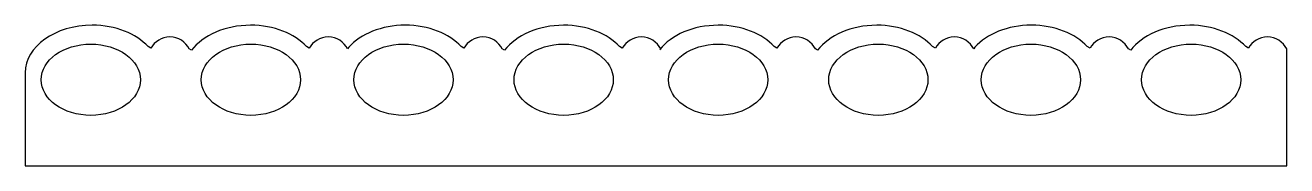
# Model space of a CAD drawing. Header units: centimetres. Extents: x -8.9 to 8.9, y -1 to 1.
import ezdxf

# ---------------------------------------------------------------- set-up
doc = ezdxf.new("R2010")
doc.units = ezdxf.units.CM
doc.header["$MEASUREMENT"] = 0
doc.layers.add('Camada 1', color=7, linetype='Continuous')

msp = doc.modelspace()

# ---------------------------------------------------------------- linework, layer by layer
at = {"layer": 'Camada 1'}
for points, knots in [([(8.85784, -0.98732), (8.85784, -0.98732), (-8.85787, -0.98732), (-8.85787, -0.98732), (-8.85787, -0.98732), (-8.85787, -0.98732), (-8.85787, 0.31877), (-8.85787, 0.31877), (-8.85787, 0.31877), (-8.85787, 0.688), (-8.4366, 0.98732), (-7.91693, 0.98732), (-7.91693, 0.98732), (-7.58845, 0.98732), (-7.29931, 0.86773), (-7.13101, 0.68649), (-7.13101, 0.68649), (-7.13101, 0.68649), (-7.09304, 0.66511), (-7.09304, 0.66511), (-7.09304, 0.66511), (-7.04113, 0.7588), (-6.94122, 0.82225), (-6.82653, 0.82225), (-6.82653, 0.82225), (-6.70731, 0.82225), (-6.60409, 0.75375), (-6.55411, 0.65392), (-6.55411, 0.65392), (-6.55411, 0.65392), (-6.52207, 0.63527), (-6.52207, 0.63527), (-6.52207, 0.63527), (-6.36324, 0.84487), (-6.05156, 0.98732), (-5.69305, 0.98732), (-5.69305, 0.98732), (-5.36457, 0.98732), (-5.07543, 0.86773), (-4.90713, 0.68649), (-4.90713, 0.68649), (-4.90713, 0.68649), (-4.86916, 0.66511), (-4.86916, 0.66511), (-4.86916, 0.66511), (-4.81725, 0.7588), (-4.71734, 0.82225), (-4.60265, 0.82225), (-4.60265, 0.82225), (-4.48343, 0.82225), (-4.38021, 0.75375), (-4.33026, 0.65392), (-4.33026, 0.65392), (-4.33026, 0.65392), (-4.31454, 0.67805), (-4.31454, 0.67805), (-4.31454, 0.67805), (-4.14744, 0.86402), (-3.85444, 0.98732), (-3.5209, 0.98732), (-3.5209, 0.98732), (-3.19242, 0.98732), (-2.90328, 0.86773), (-2.73498, 0.68649), (-2.73498, 0.68649), (-2.73498, 0.68649), (-2.69701, 0.66511), (-2.69701, 0.66511), (-2.69701, 0.66511), (-2.6451, 0.7588), (-2.54519, 0.82225), (-2.4305, 0.82225), (-2.4305, 0.82225), (-2.31128, 0.82225), (-2.20806, 0.75375), (-2.15811, 0.65392), (-2.15811, 0.65392), (-2.15811, 0.65392), (-2.12607, 0.63527), (-2.12607, 0.63527), (-2.12607, 0.63527), (-1.96719, 0.84487), (-1.65551, 0.98732), (-1.297, 0.98732), (-1.297, 0.98732), (-0.96855, 0.98732), (-0.67938, 0.86773), (-0.51108, 0.68649), (-0.51108, 0.68649), (-0.51108, 0.68649), (-0.47311, 0.66511), (-0.47311, 0.66511), (-0.47311, 0.66511), (-0.4212, 0.7588), (-0.32129, 0.82225), (-0.2066, 0.82225), (-0.2066, 0.82225), (-0.08738, 0.82225), (0.01584, 0.75375), (0.06582, 0.65392), (0.06582, 0.65392), (0.06582, 0.65392), (0.05325, 0.64453), (0.05325, 0.64453), (0.05325, 0.64453), (0.21417, 0.84905), (0.5219, 0.98732), (0.87515, 0.98732), (0.87515, 0.98732), (1.20358, 0.98732), (1.49279, 0.86773), (1.66107, 0.68649), (1.66107, 0.68649), (1.66107, 0.68649), (1.69906, 0.66511), (1.69906, 0.66511), (1.69906, 0.66511), (1.75097, 0.7588), (1.85085, 0.82225), (1.96552, 0.82225), (1.96552, 0.82225), (2.08477, 0.82225), (2.18793, 0.75375), (2.23794, 0.65392), (2.23794, 0.65392), (2.23794, 0.65392), (2.26998, 0.63527), (2.26998, 0.63527), (2.26998, 0.63527), (2.42886, 0.84487), (2.74054, 0.98732), (3.09903, 0.98732), (3.09903, 0.98732), (3.42746, 0.98732), (3.71667, 0.86773), (3.88495, 0.68649), (3.88495, 0.68649), (3.88495, 0.68649), (3.92294, 0.66511), (3.92294, 0.66511), (3.92294, 0.66511), (3.97488, 0.7588), (4.07476, 0.82225), (4.1894, 0.82225), (4.1894, 0.82225), (4.30865, 0.82225), (4.41184, 0.75375), (4.46184, 0.65392), (4.46184, 0.65392), (4.46184, 0.65392), (4.47756, 0.67805), (4.47756, 0.67805), (4.47756, 0.67805), (4.64467, 0.86402), (4.93764, 0.98732), (5.2712, 0.98732), (5.2712, 0.98732), (5.59963, 0.98732), (5.88884, 0.86773), (6.05712, 0.68649), (6.05712, 0.68649), (6.05712, 0.68649), (6.09511, 0.66511), (6.09511, 0.66511), (6.09511, 0.66511), (6.14702, 0.7588), (6.24693, 0.82225), (6.36157, 0.82225), (6.36157, 0.82225), (6.48082, 0.82225), (6.58398, 0.75375), (6.63401, 0.65392), (6.63401, 0.65392), (6.63401, 0.65392), (6.66602, 0.63527), (6.66602, 0.63527), (6.66602, 0.63527), (6.82489, 0.84487), (7.13659, 0.98732), (7.49505, 0.98732), (7.49505, 0.98732), (7.8235, 0.98732), (8.11269, 0.86773), (8.28097, 0.68649), (8.28097, 0.68649), (8.28097, 0.68649), (8.31896, 0.66511), (8.31896, 0.66511), (8.31896, 0.66511), (8.3709, 0.7588), (8.47078, 0.82225), (8.58542, 0.82225), (8.58542, 0.82225), (8.70467, 0.82225), (8.80786, 0.75375), (8.85786, 0.65392), (8.85786, 0.65392), (8.85786, 0.65392), (8.85786, -0.84428), (8.85786, -0.84428), (8.85786, -0.84428), (8.85786, -0.84428), (8.85784, -0.98732), (8.85784, -0.98732)], [0, 0, 0, 0, 0.01923077, 0.01923077, 0.01923077, 0.01923077, 0.03846154, 0.03846154, 0.03846154, 0.03846154, 0.05769231, 0.05769231, 0.05769231, 0.05769231, 0.07692308, 0.07692308, 0.07692308, 0.07692308, 0.09615385, 0.09615385, 0.09615385, 0.09615385, 0.11538462, 0.11538462, 0.11538462, 0.11538462, 0.13461538, 0.13461538, 0.13461538, 0.13461538, 0.15384615, 0.15384615, 0.15384615, 0.15384615, 0.17307692, 0.17307692, 0.17307692, 0.17307692, 0.19230769, 0.19230769, 0.19230769, 0.19230769, 0.21153846, 0.21153846, 0.21153846, 0.21153846, 0.23076923, 0.23076923, 0.23076923, 0.23076923, 0.25, 0.25, 0.25, 0.25, 0.26923077, 0.26923077, 0.26923077, 0.26923077, 0.28846154, 0.28846154, 0.28846154, 0.28846154, 0.30769231, 0.30769231, 0.30769231, 0.30769231, 0.32692308, 0.32692308, 0.32692308, 0.32692308, 0.34615385, 0.34615385, 0.34615385, 0.34615385, 0.36538462, 0.36538462, 0.36538462, 0.36538462, 0.38461538, 0.38461538, 0.38461538, 0.38461538, 0.40384615, 0.40384615, 0.40384615, 0.40384615, 0.42307692, 0.42307692, 0.42307692, 0.42307692, 0.44230769, 0.44230769, 0.44230769, 0.44230769, 0.46153846, 0.46153846, 0.46153846, 0.46153846, 0.48076923, 0.48076923, 0.48076923, 0.48076923, 0.5, 0.5, 0.5, 0.5, 0.51923077, 0.51923077, 0.51923077, 0.51923077, 0.53846154, 0.53846154, 0.53846154, 0.53846154, 0.55769231, 0.55769231, 0.55769231, 0.55769231, 0.57692308, 0.57692308, 0.57692308, 0.57692308, 0.59615385, 0.59615385, 0.59615385, 0.59615385, 0.61538462, 0.61538462, 0.61538462, 0.61538462, 0.63461538, 0.63461538, 0.63461538, 0.63461538, 0.65384615, 0.65384615, 0.65384615, 0.65384615, 0.67307692, 0.67307692, 0.67307692, 0.67307692, 0.69230769, 0.69230769, 0.69230769, 0.69230769, 0.71153846, 0.71153846, 0.71153846, 0.71153846, 0.73076923, 0.73076923, 0.73076923, 0.73076923, 0.75, 0.75, 0.75, 0.75, 0.76923077, 0.76923077, 0.76923077, 0.76923077, 0.78846154, 0.78846154, 0.78846154, 0.78846154, 0.80769231, 0.80769231, 0.80769231, 0.80769231, 0.82692308, 0.82692308, 0.82692308, 0.82692308, 0.84615385, 0.84615385, 0.84615385, 0.84615385, 0.86538462, 0.86538462, 0.86538462, 0.86538462, 0.88461538, 0.88461538, 0.88461538, 0.88461538, 0.90384615, 0.90384615, 0.90384615, 0.90384615, 0.92307692, 0.92307692, 0.92307692, 0.92307692, 0.94230769, 0.94230769, 0.94230769, 0.94230769, 0.96153846, 0.96153846, 0.96153846, 0.96153846, 1, 1, 1, 1]), ([(-7.93746, -0.27863), (-7.55241, -0.27863), (-7.24026, -0.05453), (-7.24026, 0.22191), (-7.24026, 0.22191), (-7.24026, 0.49835), (-7.55241, 0.72247), (-7.93746, 0.72247), (-7.93746, 0.72247), (-8.32253, 0.72247), (-8.63469, 0.49837), (-8.63469, 0.2219), (-8.63469, 0.2219), (-8.63469, -0.05457), (-8.32253, -0.27863), (-7.93746, -0.27863)], [0, 0, 0, 0, 0.2, 0.2, 0.2, 0.2, 0.4, 0.4, 0.4, 0.4, 0.6, 0.6, 0.6, 0.6, 1, 1, 1, 1]), ([(-5.6885, -0.27863), (-5.30345, -0.27863), (-4.9913, -0.05453), (-4.9913, 0.22191), (-4.9913, 0.22191), (-4.9913, 0.49835), (-5.30345, 0.72247), (-5.6885, 0.72247), (-5.6885, 0.72247), (-6.07357, 0.72247), (-6.38573, 0.49837), (-6.38573, 0.2219), (-6.38573, 0.2219), (-6.38573, -0.05457), (-6.07358, -0.27863), (-5.6885, -0.27863)], [0, 0, 0, 0, 0.2, 0.2, 0.2, 0.2, 0.4, 0.4, 0.4, 0.4, 0.6, 0.6, 0.6, 0.6, 1, 1, 1, 1]), ([(-3.54538, -0.27863), (-3.16033, -0.27863), (-2.84818, -0.05453), (-2.84818, 0.22191), (-2.84818, 0.22191), (-2.84818, 0.49835), (-3.16033, 0.72247), (-3.54538, 0.72247), (-3.54538, 0.72247), (-3.93045, 0.72247), (-4.24261, 0.49837), (-4.24261, 0.2219), (-4.24261, 0.2219), (-4.24261, -0.05457), (-3.93045, -0.27863), (-3.54538, -0.27863)], [0, 0, 0, 0, 0.2, 0.2, 0.2, 0.2, 0.4, 0.4, 0.4, 0.4, 0.6, 0.6, 0.6, 0.6, 1, 1, 1, 1]), ([(-1.29642, -0.27863), (-0.91137, -0.27863), (-0.59922, -0.05453), (-0.59922, 0.22191), (-0.59922, 0.22191), (-0.59922, 0.49835), (-0.91137, 0.72247), (-1.29642, 0.72247), (-1.29642, 0.72247), (-1.68149, 0.72247), (-1.99365, 0.49837), (-1.99365, 0.2219), (-1.99365, 0.2219), (-1.99365, -0.05457), (-1.68149, -0.27863), (-1.29642, -0.27863)], [0, 0, 0, 0, 0.2, 0.2, 0.2, 0.2, 0.4, 0.4, 0.4, 0.4, 0.6, 0.6, 0.6, 0.6, 1, 1, 1, 1]), ([(0.87314, -0.27863), (1.25821, -0.27863), (1.57037, -0.05453), (1.57037, 0.22191), (1.57037, 0.22191), (1.57037, 0.49835), (1.25821, 0.72247), (0.87314, 0.72247), (0.87314, 0.72247), (0.48809, 0.72247), (0.17591, 0.49837), (0.17591, 0.2219), (0.17591, 0.2219), (0.17591, -0.05457), (0.48809, -0.27863), (0.87314, -0.27863)], [0, 0, 0, 0, 0.2, 0.2, 0.2, 0.2, 0.4, 0.4, 0.4, 0.4, 0.6, 0.6, 0.6, 0.6, 1, 1, 1, 1]), ([(3.1221, -0.27863), (3.50717, -0.27863), (3.81933, -0.05453), (3.81933, 0.22191), (3.81933, 0.22191), (3.81933, 0.49835), (3.50717, 0.72247), (3.1221, 0.72247), (3.1221, 0.72247), (2.73705, 0.72247), (2.42487, 0.49837), (2.42487, 0.2219), (2.42487, 0.2219), (2.42487, -0.05457), (2.73705, -0.27863), (3.1221, -0.27863)], [0, 0, 0, 0, 0.2, 0.2, 0.2, 0.2, 0.4, 0.4, 0.4, 0.4, 0.6, 0.6, 0.6, 0.6, 1, 1, 1, 1]), ([(5.26522, -0.27863), (5.65029, -0.27863), (5.96245, -0.05453), (5.96245, 0.22191), (5.96245, 0.22191), (5.96245, 0.49835), (5.6503, 0.72247), (5.26522, 0.72247), (5.26522, 0.72247), (4.88017, 0.72247), (4.56799, 0.49837), (4.56799, 0.2219), (4.56799, 0.2219), (4.56799, -0.05457), (4.88017, -0.27863), (5.26522, -0.27863)], [0, 0, 0, 0, 0.2, 0.2, 0.2, 0.2, 0.4, 0.4, 0.4, 0.4, 0.6, 0.6, 0.6, 0.6, 1, 1, 1, 1]), ([(7.51418, -0.27863), (7.89925, -0.27863), (8.21141, -0.05453), (8.21141, 0.22191), (8.21141, 0.22191), (8.21141, 0.49835), (7.89925, 0.72247), (7.51418, 0.72247), (7.51418, 0.72247), (7.12913, 0.72247), (6.81695, 0.49837), (6.81695, 0.2219), (6.81695, 0.2219), (6.81695, -0.05457), (7.12913, -0.27863), (7.51418, -0.27863)], [0, 0, 0, 0, 0.2, 0.2, 0.2, 0.2, 0.4, 0.4, 0.4, 0.4, 0.6, 0.6, 0.6, 0.6, 1, 1, 1, 1])]:
    msp.add_open_spline(points, degree=3, knots=knots, dxfattribs=at)

doc.saveas('drawing.dxf')
